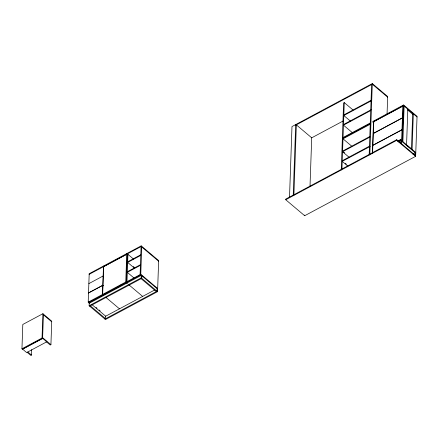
<?xml version="1.0" encoding="UTF-8"?>
<svg xmlns="http://www.w3.org/2000/svg" width="439" height="439" viewBox="0 0 439 439"><rect width="100%" height="100%" fill="white"/><g stroke="black" fill="none" stroke-linecap="round" stroke-linejoin="round"><path stroke-width="0.66" d="M43.445 314.181L42.594 338.502L22.504 349.257L21.95 348.791L22.801 324.47L42.89 313.715L51.736 321.178L50.919 344.675L50.244 345.032L46.095 341.537M27.196 352.369L30.823 355.431L31.498 355.069L31.685 349.691M42.594 338.502L42.04 338.035L42.89 313.715M46.748 341.816L42.599 338.321L22.51 349.076L26.658 352.572L46.748 341.816L46.77 341.174M103.472 266.687L102.501 294.47L103.055 294.937L88.76 302.592L88.206 302.125L89.177 274.342M89.704 303.64L88.678 302.773L88.7 302.131M89.144 305.742L89.232 303.239L141.309 275.363L141.221 277.865L157.563 291.644L105.486 319.526L89.144 305.742L141.221 277.865M103.549 266.649L103.571 266.007M126.739 253.605L125.763 282.019L126.311 282.486L103.203 294.86L102.655 294.393L103.62 266.682L126.728 254.313M103.127 295.041L103.149 294.399M127.283 254.708L126.306 282.628L127.332 283.495M126.992 281.635L127.941 254.351L127.266 254.713M140.101 274.616L141.056 247.333L141.731 246.97L140.754 274.896L157.65 289.147M141.177 246.504L141.199 245.862L89.122 273.738L89.101 274.38L141.177 246.504L158.627 261.221M141.863 275.829L141.775 278.331L89.699 306.208M157.096 288.681L157.008 291.178L104.932 319.06M157.563 291.644L158.649 260.579L141.199 245.862M373.962 122.904L372.925 122.031L372.947 121.389L403.595 104.981L417.05 116.33L415.651 156.322L304.682 215.73L285.729 199.74L285.751 199.097L396.724 139.695L415.678 155.68M289.515 197.363L291.984 126.569L372.31 83.569L387.67 96.525L387.05 114.261M293.214 195.635L295.694 124.583M293.889 195.273L296.347 124.868L311.706 137.819L310.011 186.356M304.682 215.73L304.704 215.088M341.251 169.948L343.594 102.962L344.269 102.6L353.038 110.002M341.954 168.905L343.002 138.812L351.776 146.209M343.046 137.528L344.269 102.6M369.155 154.983L371.613 84.573M369.83 154.621L372.31 83.569M372.404 153.277L373.479 122.497M372.574 153.233L372.843 145.446L401.992 129.845L402.547 130.312L402.162 141.336M415.651 156.322L396.702 140.337L396.724 139.695M415.76 153.184L400.406 140.228L400.428 139.586L397.421 141.193M400.867 143.191L400.955 140.694L398.552 141.978M401.422 143.657L401.509 141.16M401.608 140.87L401.992 129.845M401.998 129.664L402.404 117.987L373.26 133.593L372.854 145.265L401.998 129.664L402.552 130.131L402.958 118.453L402.404 117.987M402.415 117.811L402.821 106.134L373.671 121.735L373.265 133.412L402.415 117.811L402.964 118.278L403.375 106.6L402.821 106.134M402.234 141.374L403.452 106.452M417.028 116.972L403.573 105.623L403.595 104.981M402.887 141.654L404.127 106.09L402.777 106.814M406.569 144.766L407.815 109.201M411.447 149.106L412.665 114.222L413.34 113.866L412.1 149.43M415.124 155.214L415.212 152.717L412.808 154.001M295.672 125.225L372.288 84.211L387.648 97.167M343.836 114.886L371.185 100.246M371.164 100.888L343.814 115.528L350.525 121.186M311.635 137.857L343.002 121.065M343.501 124.528L371.443 109.569M370.823 110.529L343.479 125.17L352.769 133.006M342.371 137.884L370.461 122.849M372.925 122.031L403.573 105.623M342.349 138.526L370.439 123.496M342.327 139.174L370.417 124.138M127.683 261.781L140.798 254.763M140.776 255.405L127.661 262.423L134.318 268.037M88.854 283.627L103.149 275.972M342.574 151.093L369.918 136.458M369.896 137.1L342.552 151.735L349.257 157.398M127.337 271.708L140.447 264.69M88.53 292.912L102.825 285.257L103.379 285.723M88.524 292.983L102.819 285.328L103.374 285.794M140.425 265.332L127.315 272.35L133.972 277.964M342.239 160.734L369.583 146.099M370.154 146.423L342.217 161.376L347.891 166.167M88.206 302.125L102.501 294.47M102.655 294.393L125.763 282.019M120.983 284.851L122.168 284.214M126.317 281.997L140.776 274.254L157.672 288.505M88.678 302.773L140.754 274.896M285.729 199.74L396.702 140.337M398.601 141.193L400.406 140.228M21.95 348.791L42.04 338.035M105.618 316.239L154.704 289.965M407.579 109.931L412.742 114.288M400.428 139.586L415.788 152.542M406.36 144.859L411.519 149.211M343.605 151.965L344.637 152.838M345.334 163.346L346.366 164.219M127.941 254.351L133.577 259.103M126.717 254.247L127.744 255.114M133.313 266.528L134.339 267.395M141.1 278.688L156.333 291.54M128.868 284.79L142.691 296.451M106.2 297.631L119.507 308.858M96.031 307.382L97.057 308.249M99.104 309.972L100.125 310.839M91.981 304.633L105.695 316.195L105.607 318.698L90.374 305.846M43.423 314.823L51.714 321.82M42.621 337.679L50.919 344.675M27.871 352.007L31.498 355.069"/></g></svg>
